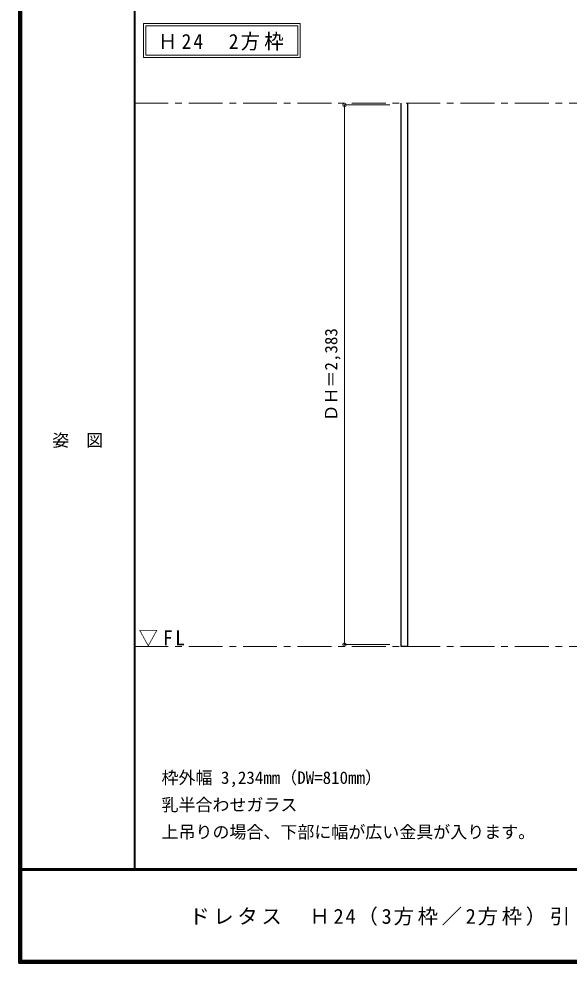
# Model space of a CAD drawing. Units: millimetres, scale not verified. Extents: x -6000 to 5700, y -4307 to 4260.
# Drawn here: x -6000 to -3570, y -4205 to -36 of the extents above; entities that cross this region are included whole.
import ezdxf
from ezdxf.enums import TextEntityAlignment as Align

# ---------------------------------------------------------------- set-up
doc = ezdxf.new("R2010")
doc.units = ezdxf.units.MM
doc.header["$LTSCALE"] = 30
doc.header["$PDMODE"] = 32
doc.header["$PDSIZE"] = 15
doc.linetypes.add('CHAIN1', pattern=[8, 5, -1, 1, -1])
for name, color, linetype, lineweight in [('0-1_通り芯', 7, 'CHAIN1', 18), ('0-4_枠', 3, 'Continuous', 25), ('0-A_文字', 7, 'Continuous', 18), ('0-B_寸法', 7, 'Continuous', 9), ('F-1_枠', 6, 'Continuous', 40)]:
    doc.layers.add(name, color=color, linetype=linetype, lineweight=lineweight)
doc.layers.add('F-A_文字', color=7, linetype='Continuous')
doc.styles.add('ＭＳ ゴシック', font='')
doc.styles.get('ＭＳ ゴシック').set_extended_font_data('MS Gothic')

msp = doc.modelspace()

# ---------------------------------------------------------------- linework, layer by layer
at = {"layer": '0-1_通り芯'}
for p, q in [((-5490, -407.5), (5690, -407.5)), ((-5490, -2807.5), (5690, -2807.5))]:
    msp.add_line(p, q, dxfattribs=at)
at = {"layer": '0-4_枠'}
for p, q in [((-4312, -2807), (-4312, -407.5)), ((-4282, -2807), (-4282, -407.5)), ((-4282, -2807), (-4312, -2807))]:
    msp.add_line(p, q, dxfattribs=at)
at = {"layer": '0-A_文字'}
for p, q in [((-5450, -55.5), (-5450, -205.5)), ((-5440, -65.5), (-5440, -195.5)), ((-5440, -65.5), (-4767.38, -65.5)), ((-4767.38, -65.5), (-4767.38, -195.5)), ((-5450, -205.5), (-4757.38, -205.5)), ((-5440, -195.5), (-4767.38, -195.5))]:
    msp.add_line(p, q, dxfattribs=at)
msp.add_lwpolyline([(-5450, -55.5), (-4757.38, -55.5), (-4757.38, -205.5)], dxfattribs=at)
at = {"layer": '0-B_寸法', "color": 4}
for p, q in [((-4562, -415.5), (-4362, -415.5)), ((-4562, -415.5), (-4562, -2798.5)), ((-4562, -2798.5), (-4362, -2798.5))]:
    msp.add_line(p, q, dxfattribs=at)
at = {"layer": '0-B_寸法'}
for p in [(-4562, -415.5), (-4562, -2798.5)]:
    msp.add_point(p, dxfattribs=at)
at = {"layer": 'F-1_枠'}
for p, q in [((-6000, 4175), (-6000, -4205)), ((-5995, 4175), (-5995, -4205)), ((-5990, 4175), (-5990, -4205)), ((-5490, 4175), (-5490, -3790)), ((5700, -3790), (-6000, -3790)), ((5700, -3795), (-6000, -3795)), ((5700, -4195), (-6000, -4195)), ((5700, -4200), (-6000, -4200)), ((5700, -4205), (-6000, -4205))]:
    msp.add_line(p, q, dxfattribs=at)

# ---------------------------------------------------------------- texts
at = {"layer": '0-A_文字', "style": 'ＭＳ ゴシック'}
for s, p in [('枠外幅 3,234mm（DW=810mm）', (-5370, -3430)), ('乳半合わせガラス', (-5370, -3550)), ('上吊りの場合、下部に幅が広い金具が入ります。', (-5370, -3670))]:
    msp.add_text(s, height=54.99, dxfattribs=at).set_placement(p, align=Align.BOTTOM_LEFT)
at = {"layer": '0-A_文字', "char_height": 65.98, "attachment_point": 7, "style": 'ＭＳ ゴシック'}
for s, insert in [('\\T1.22;\\W0.95;Ｈ24\u30002方枠', (-5385.34, -175.5)), ('\\T1.26;\\W0.95;▽FL', (-5471.25, -2807.5))]:
    msp.add_mtext(s, dxfattribs=dict(at, insert=insert))
at = {"layer": '0-B_寸法', "style": 'ＭＳ ゴシック'}
msp.add_text('ＤＨ＝2,383', height=54.99, rotation=90, dxfattribs=at).set_placement((-4577, -1813.25), align=Align.BOTTOM_LEFT)
at = {"layer": 'F-A_文字', "style": 'ＭＳ ゴシック'}
msp.add_text('姿\u3000図', height=54.99, dxfattribs=at).set_placement((-5852.5, -1940.25), align=Align.BOTTOM_LEFT)
at = {"layer": 'F-A_文字', "insert": (-5247.55, -4040), "char_height": 65.98, "attachment_point": 7, "style": 'ＭＳ ゴシック'}
msp.add_mtext('\\T1.18;ドレタス\u3000Ｈ24（3方枠／2方枠）引き分け戸（上吊りタイプ）Ｂ－ＸＡ／ＸＧ', dxfattribs=at)

doc.saveas('drawing.dxf')
